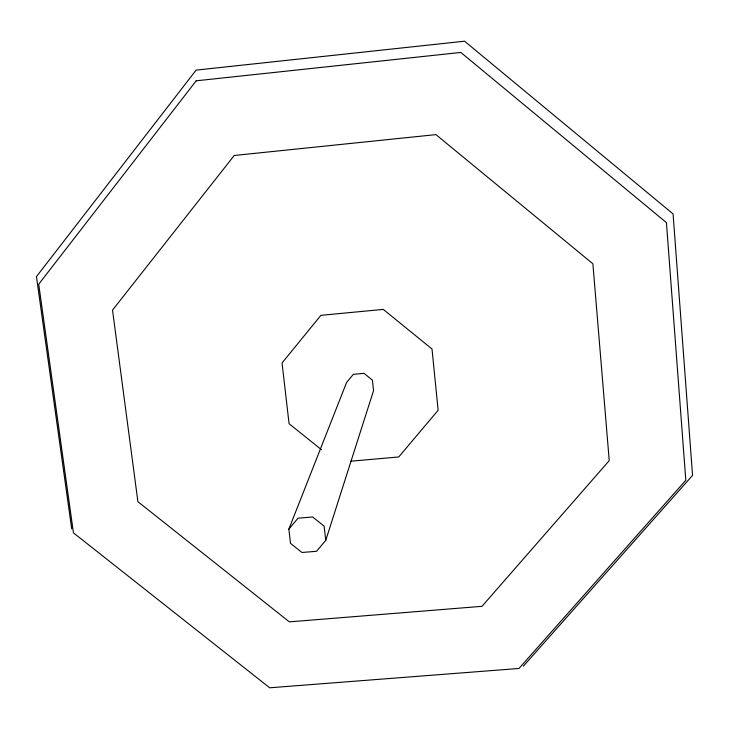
<?xml version="1.0" encoding="UTF-8"?>
<svg xmlns="http://www.w3.org/2000/svg" width="729" height="729" viewBox="0 0 729 729"><rect width="100%" height="100%" fill="white"/><g stroke="black" fill="none" stroke-linecap="round" stroke-linejoin="round"><path stroke-width="1.09" d="M325.745 540.371L373.54 390.671L372.419 380.128L364.035 373.348L353.328 374.341L346.576 382.497L288.848 529.154L290.507 543.351L301.979 552.491L316.559 551.27L325.745 540.371L324.132 526.147L312.632 516.961L297.997 518.21L288.848 529.154M523.294 666.26L692.55 475.39L673.067 213.925L464.564 41.198L196.101 70.112L36.45 276.628L71.697 528.835M350.676 461.202L398.745 456.965L438.147 410.245L432.005 348.972L383.272 309.397L320.897 315.338L282.041 362.942L289.076 423.695L321.489 449.729M196.183 80.81L38.719 284.21L73.438 532.853L269.694 687.802L518.993 668.457L685.807 480.274L666.424 222.618L460.828 52.442L196.183 80.81M234.237 155.477L112.521 310.117L137.899 501.689L289.358 621.864L482.006 606.318L609.234 460.628L592.887 263.761L435.924 134.619L234.237 155.477"/></g></svg>
